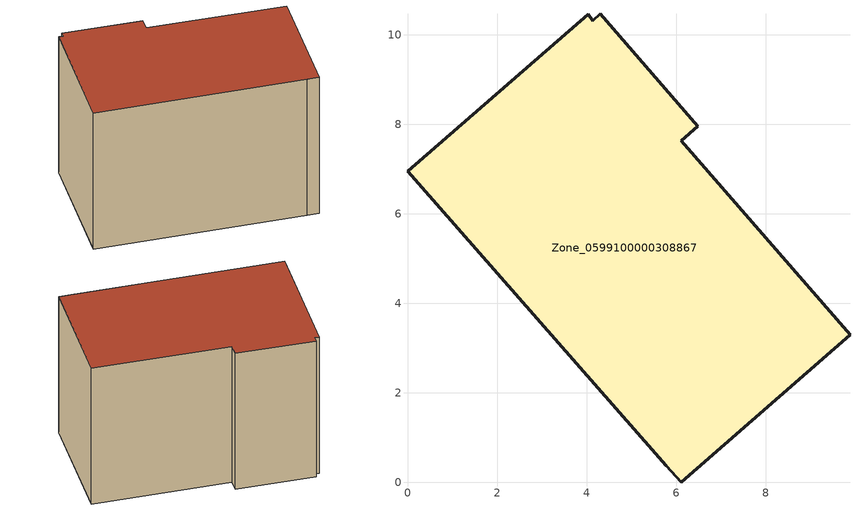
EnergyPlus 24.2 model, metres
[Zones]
Zone_0599100000308867
 floor ground (C_G): 4.04,10.46 4.14,10.32 4.31,10.47 6.49,7.95 6.12,7.63 9.89,3.29 6.12,0 5.78,0.37 0,6.95 z0
 wall outside (C_F): 4.04,10.46 0,6.95 5.78,0.37 6.12,0 9.89,3.29 6.12,7.63 6.49,7.95 4.31,10.47 4.14,10.32 4.04,10.46 z0:6.61
 roof outside (C_R): 4.14,10.32 4.04,10.46 0,6.95 5.78,0.37 6.12,0 9.89,3.29 6.12,7.63 6.49,7.95 4.31,10.47 z6.61
[BUILDING]
Pand.0599100000308867: North Axis=0; Terrain=City; Loads Convergence Tolerance Value=0.04; Temperature Convergence Tolerance Value=0.4; Solar Distribution=FullExterior; Maximum Number of Warmup Days=25; Minimum Number of Warmup Days=1
[Site:Location]
Rotterdam.The.Hague.AP_ZH_NLD Design_Conditions: Latitude=51.96; Longitude=4.45; Time Zone=1; Elevation=-4.5
[SITE:GROUNDTEMPERATURE:BUILDINGSURFACE]
18, 18, 18, 18, 18, 18, 18, 18, 18, 18, 18, 18
[MATERIAL] Thermal Absorptance=0.9; Solar Absorptance=0.7; Visible Absorptance=0.7
Name | Roughness | Thickness | Conductivity | Density | Specific Heat
G.TC.1946 | MediumSmooth | 0.15 | 1 | 540 | 1210
F.TC.1946 | Rough | 0.3 | 0.857143 | 1920 | 840
R.TC.1946 | MediumRough | 0.2 | 0.909091 | 1500 | 1000
[CONSTRUCTION]
C_G: G.TC.1946
C_F: F.TC.1946
C_R: R.TC.1946
[ZONE]
Zone_0599100000308867: Type=1; Multiplier=1; Ceiling Height=Autocalculate; Volume=Autocalculate; Floor Area=autocalculate; Part of Total Floor Area=Yes
[ZONEINFILTRATION:DESIGNFLOWRATE]
Infil_Zone_0599100000308867: Zone or ZoneList or Space or SpaceList=Zone_0599100000308867; Schedule=AlwaysOn; Design Flow Rate Calculation Method=Flow/Area; Flow Rate per Floor Area=0.003; Constant Term Coefficient=1; Temperature Term Coefficient=0; Velocity Term Coefficient=0; Velocity Squared Term Coefficient=0
[HVACTEMPLATE:ZONE:IDEALLOADSAIRSYSTEM]
Zone_0599100000308867: Maximum Heating Supply Air Temperature=50; Minimum Cooling Supply Air Temperature=13; Maximum Heating Supply Air Humidity Ratio=0.0156; Minimum Cooling Supply Air Humidity Ratio=0.0077; Heating Limit=NoLimit; Cooling Limit=NoLimit; Dehumidification Control Type=ConstantSensibleHeatRatio; Cooling Sensible Heat Ratio=0.7; Dehumidification Setpoint=60; Humidification Control Type=None; Humidification Setpoint=30; Outdoor Air Method=None; Outdoor Air Flow Rate per Person=0.00944; Outdoor Air Flow Rate per Zone Floor Area=0; Outdoor Air Flow Rate per Zone=0; Demand Controlled Ventilation Type=None; Outdoor Air Economizer Type=NoEconomizer; Heat Recovery Type=None; Sensible Heat Recovery Effectiveness=0.7; Latent Heat Recovery Effectiveness=0.65
[ZONECONTROL:THERMOSTAT]
ThermostatControl_Zone_0599100000308867: Zone or ZoneList=Zone_0599100000308867; Control Type Schedule=DualSetpointControlType; Control 1=Thermostat_Zone_0599100000308867; Temperature Difference Between Cutout And Setpoint=0
[THERMOSTATSETPOINT:DUALSETPOINT]
Thermostat_Zone_0599100000308867: Heating Setpoint Temperature Schedule=HeatingSetpoint_Zone_0599100000308867; Cooling Setpoint Temperature Schedule=CoolingSetpoint_Zone_0599100000308867
[SCHEDULE:COMPACT]
HeatingSetpoint_Zone_0599100000308867: Through: 12/31, For: AllDays, Until: 24:00, 21
CoolingSetpoint_Zone_0599100000308867: Through: 12/31, For: AllDays, Until: 24:00, 24
DualSetpointControlType: Through: 12/31, For: AllDays, Until: 24:00, 4
AlwaysOn: Through: 12/31, For: AllDays, Until: 24:00, 1
